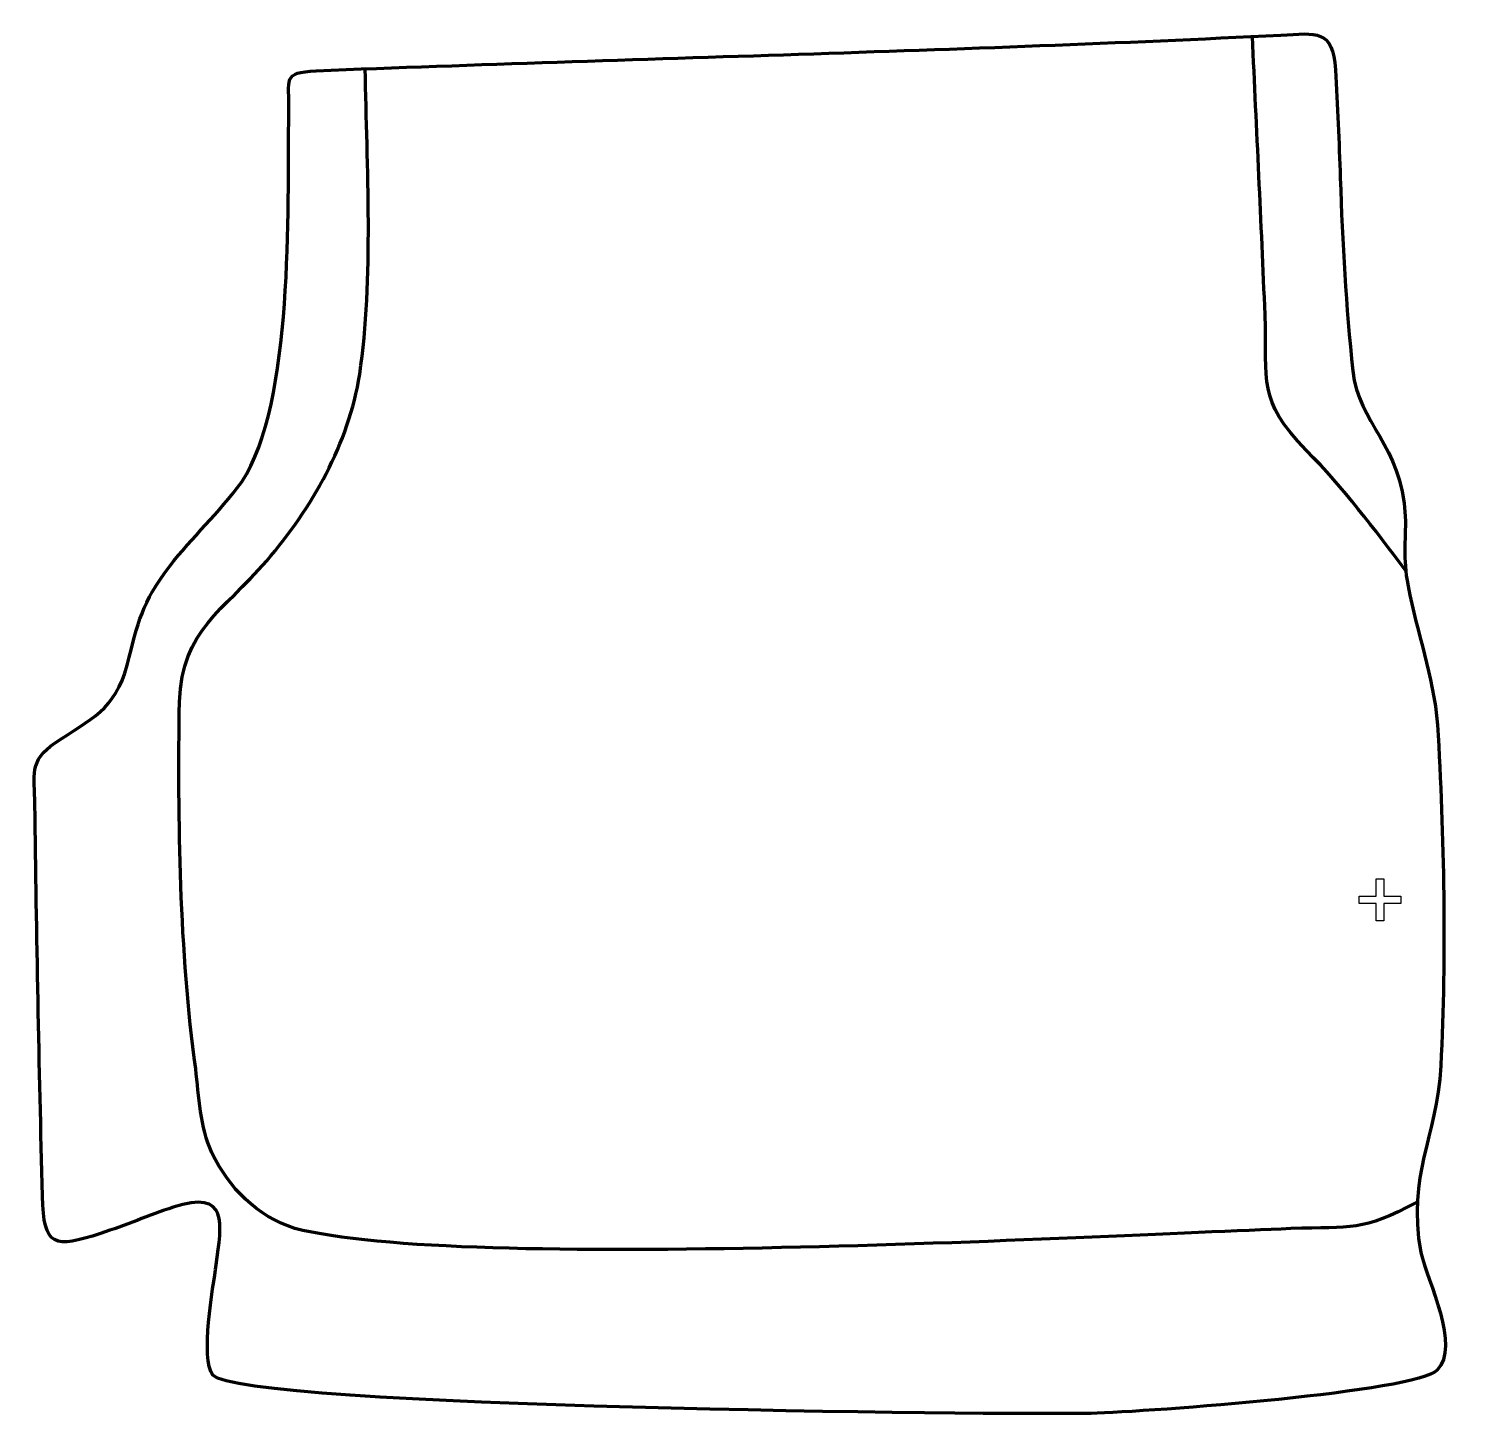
# Model space of a CAD drawing. Header units: millimetres. Extents: x 936 to 1505, y -37 to 514.
import ezdxf

# ---------------------------------------------------------------- set-up
doc = ezdxf.new("R2010")
doc.units = ezdxf.units.MM
doc.header["$MEASUREMENT"] = 0
doc.layers.add('layer 2', color=7, linetype='Continuous')
doc.layers.add('layer 3', color=7, linetype='Continuous')

msp = doc.modelspace()

# ---------------------------------------------------------------- linework, layer by layer
at = {"layer": 'layer 2', "color": 142, "lineweight": 158}
for points, knots in [([(1483.0182, 298.9789), (1470.0387, 316.2217), (1458.8395, 331.4056), (1443.57, 346.9006), (1443.57, 346.9006), (1423.6304, 367.4693), (1428.2019, 373.8438), (1427.1027, 400.7031), (1427.1027, 400.7031), (1425.5939, 437.5725), (1423.7466, 474.4743), (1422.0818, 511.3433)], [0, 0, 0, 0, 0.25, 0.25, 0.25, 0.25, 0.5, 0.5, 0.5, 0.5, 1, 1, 1, 1]), ([(1487.5931, 48.23), (1465.1751, 36.2198), (1462.0846, 38.6178), (1437.3168, 37.6748), (1437.3168, 37.6748), (1359.3146, 34.7051), (1107.4689, 20.4866), (1041.5369, 37.7798), (1041.5369, 37.7798), (1026.401, 42.6484), (1015.4094, 53.7131), (1008.5927, 67.8305), (1008.5927, 67.8305), (1003.8147, 78.0989), (1003.4939, 90.0578), (1002.1506, 101.1563), (1002.1506, 101.1563), (995.7017, 147.1409), (995.0295, 200.6449), (995.6646, 246.9651), (995.6646, 246.9651), (996.8881, 276.0439), (1012.9527, 282.7604), (1030.3726, 303.0521), (1030.3726, 303.0521), (1048.4362, 324.0937), (1062.9396, 349.4799), (1067.318, 377.1419), (1067.318, 377.1419), (1072.9707, 414.8986), (1070.0923, 459.8486), (1069.5488, 498.491)], [0, 0, 0, 0, 0.11111111, 0.11111111, 0.11111111, 0.11111111, 0.22222222, 0.22222222, 0.22222222, 0.22222222, 0.33333333, 0.33333333, 0.33333333, 0.33333333, 0.44444444, 0.44444444, 0.44444444, 0.44444444, 0.55555556, 0.55555556, 0.55555556, 0.55555556, 0.66666667, 0.66666667, 0.66666667, 0.66666667, 0.77777778, 0.77777778, 0.77777778, 0.77777778, 1, 1, 1, 1])]:
    msp.add_open_spline(points, degree=3, knots=knots, dxfattribs=at)
at = {"layer": 'layer 2', "color": 142}
msp.add_open_spline([(1474.2355, 159.9471), (1474.2355, 159.9471), (1474.2355, 166.8616), (1474.2355, 166.8616), (1474.2355, 166.8616), (1474.2355, 166.8616), (1481.1146, 166.8616), (1481.1146, 166.8616), (1481.1146, 166.8616), (1481.1146, 166.8616), (1481.1146, 169.7544), (1481.1146, 169.7544), (1481.1146, 169.7544), (1481.1146, 169.7544), (1474.2355, 169.7544), (1474.2355, 169.7544), (1474.2355, 169.7544), (1474.2355, 169.7544), (1474.2355, 176.6335), (1474.2355, 176.6335), (1474.2355, 176.6335), (1474.2355, 176.6335), (1471.3074, 176.6335), (1471.3074, 176.6335), (1471.3074, 176.6335), (1471.3074, 176.6335), (1471.3074, 169.7544), (1471.3074, 169.7544), (1471.3074, 169.7544), (1471.3074, 169.7544), (1464.4282, 169.7544), (1464.4282, 169.7544), (1464.4282, 169.7544), (1464.4282, 169.7544), (1464.4282, 166.8616), (1464.4282, 166.8616), (1464.4282, 166.8616), (1464.4282, 166.8616), (1471.3074, 166.8616), (1471.3074, 166.8616), (1471.3074, 166.8616), (1471.3074, 166.8616), (1471.3074, 159.9471), (1471.3074, 159.9471), (1471.3074, 159.9471), (1471.3074, 159.9471), (1474.2355, 159.9471), (1474.2355, 159.9471)], degree=3, knots=[0, 0, 0, 0, 0.07692308, 0.07692308, 0.07692308, 0.07692308, 0.15384615, 0.15384615, 0.15384615, 0.15384615, 0.23076923, 0.23076923, 0.23076923, 0.23076923, 0.30769231, 0.30769231, 0.30769231, 0.30769231, 0.38461538, 0.38461538, 0.38461538, 0.38461538, 0.46153846, 0.46153846, 0.46153846, 0.46153846, 0.53846154, 0.53846154, 0.53846154, 0.53846154, 0.61538462, 0.61538462, 0.61538462, 0.61538462, 0.69230769, 0.69230769, 0.69230769, 0.69230769, 0.76923077, 0.76923077, 0.76923077, 0.76923077, 0.84615385, 0.84615385, 0.84615385, 0.84615385, 1, 1, 1, 1], dxfattribs=at)
at = {"layer": 'layer 3', "color": 242, "lineweight": 158}
msp.add_open_spline([(1455.0592, 498.1175), (1454.1452, 514.4627), (1447.4858, 512.6046), (1433.3675, 511.8984), (1433.3675, 511.8984), (1305.8984, 505.5223), (1177.6134, 502.7563), (1049.9938, 497.7393), (1049.9938, 497.7393), (1036.3672, 496.9209), (1039.4594, 494.7353), (1039.1735, 481.1529), (1039.1735, 481.1529), (1038.5364, 442.7506), (1041.3472, 365.8762), (1020.4179, 334.3994), (1020.4179, 334.3994), (1011.2358, 321.8042), (1000.8815, 312.538), (991.751, 300.7861), (991.751, 300.7861), (980.5048, 286.0305), (979.4543, 278.8783), (974.8818, 261.6147), (974.8818, 261.6147), (970.1165, 243.6231), (960.5281, 240.2916), (946.3242, 230.7218), (946.3242, 230.7218), (935.758, 223.6028), (938.1162, 217.8724), (938.2449, 206.1236), (938.2449, 206.1236), (938.8527, 154.2919), (939.9775, 102.4049), (941.2408, 50.5838), (941.2408, 50.5838), (941.6673, 30.2673), (946.0172, 29.7816), (964.3801, 35.7669), (964.3801, 35.7669), (974.2617, 39.0397), (983.5502, 42.875), (993.2387, 46.2454), (993.2387, 46.2454), (1015.3449, 53.2942), (1012.5486, 39.7413), (1010.3011, 23.3497), (1010.3011, 23.3497), (1009.0933, 14.6986), (1003.8627, -14.1497), (1008.9913, -20.5186), (1008.9913, -20.5186), (1019.4136, -33.4619), (1326.8245, -36.5142), (1357.9592, -35.7131), (1357.9592, -35.7131), (1381.2832, -35.113), (1487.2646, -27.2105), (1495.5109, -18.5638), (1495.5109, -18.5638), (1504.7058, -8.9225), (1491.8021, 16.5284), (1488.9679, 28.1355), (1488.9679, 28.1355), (1483.4374, 60.0314), (1495.1941, 72.747), (1496.9405, 102.4195), (1496.9405, 102.4195), (1499.1892, 146.6275), (1498.1658, 193.5756), (1495.6682, 237.7955), (1495.6682, 237.7955), (1493.721, 258.2752), (1487.6923, 273.5731), (1483.897, 293.0051), (1483.897, 293.0051), (1481.71, 305.0438), (1483.0637, 309.6872), (1482.8239, 320.8057), (1482.8239, 320.8057), (1481.2865, 349.2346), (1464.2061, 357.4513), (1461.941, 378.4669), (1461.941, 378.4669), (1459.2323, 404.4369), (1457.8432, 429.0609), (1456.9835, 455.1262), (1456.9835, 455.1262), (1456.5106, 469.4613), (1455.8522, 483.7969), (1455.0592, 498.1175)], degree=3, knots=[0, 0, 0, 0, 0.04166667, 0.04166667, 0.04166667, 0.04166667, 0.08333333, 0.08333333, 0.08333333, 0.08333333, 0.125, 0.125, 0.125, 0.125, 0.16666667, 0.16666667, 0.16666667, 0.16666667, 0.20833333, 0.20833333, 0.20833333, 0.20833333, 0.25, 0.25, 0.25, 0.25, 0.29166667, 0.29166667, 0.29166667, 0.29166667, 0.33333333, 0.33333333, 0.33333333, 0.33333333, 0.375, 0.375, 0.375, 0.375, 0.41666667, 0.41666667, 0.41666667, 0.41666667, 0.45833333, 0.45833333, 0.45833333, 0.45833333, 0.5, 0.5, 0.5, 0.5, 0.54166667, 0.54166667, 0.54166667, 0.54166667, 0.58333333, 0.58333333, 0.58333333, 0.58333333, 0.625, 0.625, 0.625, 0.625, 0.66666667, 0.66666667, 0.66666667, 0.66666667, 0.70833333, 0.70833333, 0.70833333, 0.70833333, 0.75, 0.75, 0.75, 0.75, 0.79166667, 0.79166667, 0.79166667, 0.79166667, 0.83333333, 0.83333333, 0.83333333, 0.83333333, 0.875, 0.875, 0.875, 0.875, 0.91666667, 0.91666667, 0.91666667, 0.91666667, 1, 1, 1, 1], dxfattribs=at)

doc.saveas('drawing.dxf')
